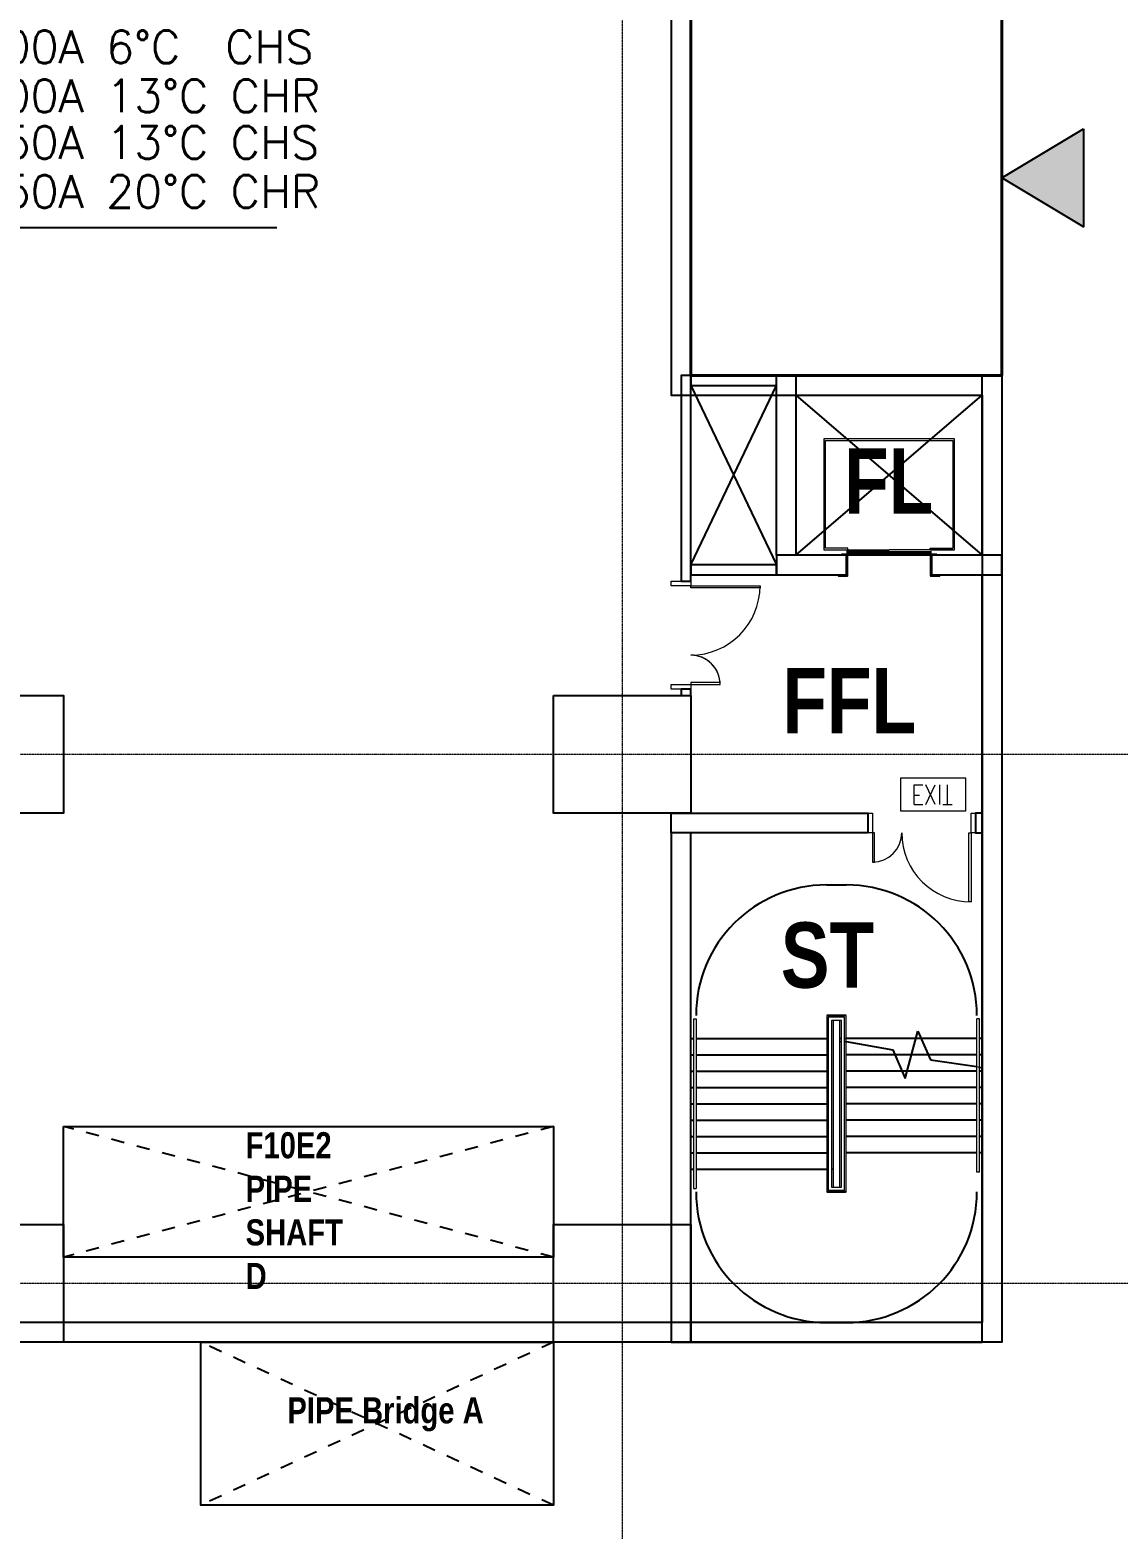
# Model space of a CAD drawing. Header units: millimetres. Extents: x -635893 to 717484, y -2208734 to -1504611.
# Drawn here: x 372575 to 389227, y -1642918 to -1619966 of the extents above; entities that cross this region are included whole.
import ezdxf
from ezdxf.enums import TextEntityAlignment as Align

# ---------------------------------------------------------------- set-up
doc = ezdxf.new("R2010")
doc.units = ezdxf.units.MM
doc.linetypes.add('Hidden 2', pattern=[400, 200, -200])
doc.linetypes.add('IDA - Grid Line', pattern=[3500, 2000, -500, 500, -500])
for name, color, linetype in [('000_CTCI_CSA', 7, 'Continuous'), ('A-RC WALL', 7, 'Continuous'), ('XFM1P40$0$$0$M-PIPE-TEXT-ARROR', 250, 'Continuous'), ('XFM1P40$0$M-PIPE-TEXT', 250, 'Continuous')]:
    doc.layers.add(name, color=color, linetype=linetype)
for name, color, linetype, lineweight, true_color in [('A-_--------_-D0-2', 4, 'Continuous', 18, 0x00ffff), ('A-_DOOR----_E-1', 4, 'Continuous', 9, 0x00ffff), ('A-_RALG----_E1-1', 4, 'Continuous', 9, 0x00ffff), ('A-_RALG----_E3-1', 4, 'Continuous', 9, 0x00ffff)]:
    doc.layers.add(name, color=color, linetype=linetype, lineweight=lineweight, true_color=true_color)
doc.layers.add('A-_ANOTGRID_E', color=7, linetype='Continuous', lineweight=9)
doc.layers.add('A-_DOOR----_E', color=7, linetype='Continuous', lineweight=9)
doc.styles.add('Site Area', font='arial.ttf', dxfattribs={"width": 0.8})
doc.styles.add('XFM1P40$0$$0$aa-txt', font='isocp.shx', dxfattribs={"bigfont": 'chineset.shx'})
doc.styles.add('XFM1P40$0$aa-txt', font='simplex.shx', dxfattribs={"width": 0.8, "height": 25, "bigfont": 'chineset.shx'})
doc.dimstyles.new('XFM1P40$0$$0$adim-200', dxfattribs={"dimscale": 200, "dimtxt": 0.3, "dimasz": 2.5, "dimexe": 0.1, "dimexo": 0.5, "dimgap": 0.15, "dimtad": 0, "dimdec": 4, "dimzin": 3, "dimdsep": 46, "dimtxsty": 'XFM1P40$0$$0$aa-txt', "dimcen": 2.5, "dimclrd": 256, "dimclre": 256, "dimclrt": 256, "dimadec": 0, "dimazin": 0, "dimtfac": 1, "dimtdec": 4, "dimtmove": 0, "dimatfit": 3, "dimfxl": 1, "dimtolj": 1, "dimtzin": 0, "dimarcsym": 0})

# ---------------------------------------------------------------- blocks, each defined once
blk = doc.blocks.new('IDA - F - DoubleUnbalanced - Swing - 1650L X 2200H - DOOR TYPE - FIRE RATING-8452598-PROBE 10B - LEVEL 6 LAYOUT PLAN')
at = {"layer": 'A-_DOOR----_E', "color": 252}
for p, q in [((-520, 150), (-450, 150)), ((-520, -150), (-520, 150)), ((-450, 150), (-450, -150)), ((1060, 150), (1130, 150)), ((1060, -150), (1060, 150)), ((1130, 150), (1130, -150)), ((-450, -150), (-520, -150)), ((-450, -150), (-450, -600)), ((-418, -150), (-450, -150)), ((-418, -600), (-418, -150)), ((1028, -150), (1060, -150)), ((1028, -1210), (1028, -150)), ((1060, -150), (1060, -1210)), ((1130, -150), (1060, -150)), ((-450, -600), (-418, -600)), ((1060, -1210), (1028, -1210))]:
    blk.add_line(p, q, dxfattribs=at)
for centre, radius, start, end in [((-450, -150), 450, 270, 0), ((-450, -150), 450, 270, 360), ((1060, -150), 1060, 180, 270), ((1060, -150), 1060, 180, 270)]:
    blk.add_arc(centre, radius, start, end, dxfattribs=at)
blk = doc.blocks.new('IDA - Exit Sign V2 - IDA - Exit Sign - One Side-9543781-2ND STOREY')
at = {"layer": 'A-_--------_-D0-2', "color": 252}
for p, q in [((-500, -650), (-500, -150)), ((-500, -150), (500, -150)), ((500, -150), (500, -650)), ((-290, -250), (-160, -250)), ((-290, -250), (-290, -550)), ((-290, -393), (-210, -393)), ((30, -250), (-110, -550)), ((-110, -250), (30, -550)), ((100, -250), (100, -550)), ((150, -250), (290, -250)), ((220, -250), (220, -550)), ((500, -650), (-500, -650)), ((-290, -550), (-160, -550))]:
    blk.add_line(p, q, dxfattribs=at)
blk = doc.blocks.new('IDA - Elevator Door - 1300L X 2200H - 2hr-13934193-FAB - LEVEL 4 LAYOUT PLAN')
at = {"layer": 'A-_DOOR----_E', "color": 252}
for p, q in [((-1000, 1930), (-1000, 230)), ((1000, 1930), (-1000, 1930)), ((-975, 1905), (975, 1905)), ((-975, 255), (-975, 1905)), ((975, 1905), (975, 255)), ((1000, 230), (1000, 1930)), ((-1000, 230), (-630, 230)), ((-630, 255), (-975, 255)), ((-650, 230), (0, 230)), ((-630, 230), (-630, 255)), ((650, 230), (0, 230)), ((630, 255), (975, 255)), ((630, 230), (630, 255)), ((975, 230), (630, 230)), ((630, 230), (1000, 230)), ((730, 165), (-730, 165)), ((-730, 165), (-730, 155)), ((-630, 155), (-730, 155)), ((-730, 155), (-730, 150)), ((0, 205), (-650, 205)), ((-650, 190), (-2, 190)), ((-2, 165), (-650, 165)), ((-630, -165), (-630, 155)), ((-630, 150), (630, 150)), ((0, 205), (650, 205)), ((2, 190), (650, 190)), ((650, 165), (2, 165)), ((730, 155), (630, 155)), ((630, 155), (630, -165)), ((730, 155), (730, 165)), ((730, 150), (730, 155)), ((-780, -150), (-780, -165)), ((-780, -165), (-780, -150)), ((-775, -170), (-635, -170)), ((635, -170), (775, -170)), ((780, -165), (780, -150)), ((780, -150), (780, -165))]:
    blk.add_line(p, q, dxfattribs=at)
for centre, start, end in [((-775, -165), 180, 270), ((-775, -165), 180, 255), ((-635, -165), 270, 360), ((635, -165), 180, 270), ((775, -165), 270, 360), ((775, -165), 285, 0)]:
    blk.add_arc(centre, 5, start, end, dxfattribs=at)
blk = doc.blocks.new('PIPE SHAFT')
at = {"color": 252, "linetype": 'Hidden 2'}
for p, q in [((140299, -1747012, 0), (132799, -1745012, 0)), ((140299, -1745012, 0), (132799, -1747012, 0)), ((140300, -1750812, 0), (134900, -1748313, 0)), ((140300, -1748313, 0), (134900, -1750812, 0))]:
    blk.add_line(p, q, dxfattribs=at)
at = {"color": 252, "elevation": 0}
for points in [[(132799, -1745012), (140299, -1745012), (140299, -1747012), (132799, -1747012)], [(134900, -1748313), (140300, -1748313), (140300, -1750812), (134900, -1750812)]]:
    blk.add_lwpolyline(points, close=True, dxfattribs=at)
at = {"color": 252, "char_height": 400, "attachment_point": 1, "style": 'Site Area'}
for s, insert in [('{\\fArial|b1|i0|c0|p34;F10E2\\PPIPE\\PSHAFT \\PD}', (135587, -1745099, 0)), ('{\\fArial|b1|i0|c0|p34;PIPE Bridge A}', (136226, -1749158, 0))]:
    blk.add_mtext_dynamic_manual_height_columns(s, width=3359.3, gutter_width=24255, heights=[0], dxfattribs=dict(at, insert=insert))

msp = doc.modelspace()

# ---------------------------------------------------------------- hatches: boundary and pattern name
at = {"layer": 'A-RC WALL'}
h = msp.add_hatch(color=252, dxfattribs=at)
h.dxf.hatch_style = 1
h.paths.add_polyline_path([(388698.402, -1621482.107), (388698.402, -1622982.107), (387448.227, -1622232.107)])

# ---------------------------------------------------------------- linework, layer by layer
at = {"color": 252}
for p, q in [((382688.612, -1625407.216, 0), (383998.149, -1628157.4, 0)), ((382688.612, -1628157.4, 0), (383998.14, -1625407.216, 0)), ((384298.149, -1628007.404, 0), (387148.231, -1625557.592, 0)), ((384298.15, -1625557.591, 0), (387148.24, -1628007.405, 0)), ((384768.232, -1633057.013, 0), (385068.232, -1633057.013, 0)), ((385068.232, -1635057.013, 0), (384768.232, -1635057.013, 0)), ((385971.174, -1636019.235, 0), (386165.289, -1635294.791, 0)), ((386165.289, -1635294.791, 0), (386358.009, -1635734.659, 0)), ((382688.232, -1635407.013, 0), (382728.232, -1635407.013, 0)), ((382768.232, -1635407.013, 0), (384768.232, -1635407.013, 0)), ((387068.232, -1635407.013, 0), (385068.232, -1635407.013, 0)), ((385068.232, -1635456.051, 0), (385778.454, -1635579.367, 0)), ((386214.457, -1635407.013, 0), (386135.219, -1635407.013, 0)), ((387148.231, -1635407.013, 0), (387108.232, -1635407.013, 0)), ((382688.232, -1635657.013, 0), (382728.232, -1635657.013, 0)), ((382768.232, -1635657.013, 0), (384768.232, -1635657.013, 0)), ((387068.232, -1635657.013, 0), (385068.232, -1635657.013, 0)), ((385778.454, -1635579.367, 0), (385971.174, -1636019.235, 0)), ((386323.99, -1635657.013, 0), (386068.232, -1635657.013, 0)), ((386358.009, -1635734.659, 0), (387068.232, -1635836.539, 0)), ((387148.231, -1635657.013, 0), (387108.232, -1635657.013, 0)), ((382688.232, -1635907.013, 0), (382728.232, -1635907.013, 0)), ((382768.232, -1635907.013, 0), (384768.232, -1635907.013, 0)), ((387068.232, -1635907.013, 0), (385068.232, -1635907.013, 0)), ((386001.244, -1635907.013, 0), (385922.006, -1635907.013, 0)), ((387108.232, -1635847.257, 0), (387148.231, -1635857.975, 0)), ((387148.231, -1635907.013, 0), (387108.232, -1635907.013, 0)), ((382688.232, -1636157.013, 0), (382728.232, -1636157.013, 0)), ((382768.232, -1636157.013, 0), (384768.232, -1636157.013, 0)), ((387068.232, -1636157.013, 0), (385068.232, -1636157.013, 0)), ((387148.231, -1636157.013, 0), (387108.232, -1636157.013, 0)), ((382688.232, -1636407.013, 0), (382728.232, -1636407.013, 0)), ((382768.232, -1636407.013, 0), (384768.232, -1636407.013, 0)), ((387068.232, -1636407.013, 0), (385068.232, -1636407.013, 0)), ((387148.231, -1636407.013, 0), (387108.232, -1636407.013, 0)), ((382688.232, -1636657.013, 0), (382728.232, -1636657.013, 0)), ((382768.232, -1636657.013, 0), (384768.232, -1636657.013, 0)), ((387068.232, -1636657.013, 0), (385068.232, -1636657.013, 0)), ((387148.231, -1636657.013, 0), (387108.232, -1636657.013, 0)), ((382688.232, -1636907.013, 0), (382728.232, -1636907.013, 0)), ((382768.232, -1636907.013, 0), (384768.232, -1636907.013, 0)), ((387068.232, -1636907.013, 0), (385068.232, -1636907.013, 0)), ((387148.231, -1636907.013, 0), (387108.232, -1636907.013, 0)), ((382688.232, -1637157.013, 0), (382728.232, -1637157.013, 0)), ((382768.232, -1637157.013, 0), (384768.232, -1637157.013, 0)), ((387068.232, -1637157.013, 0), (385068.232, -1637157.013, 0)), ((387148.231, -1637157.013, 0), (387108.232, -1637157.013, 0)), ((382688.232, -1637407.013, 0), (382728.232, -1637407.013, 0)), ((382768.232, -1637407.013, 0), (384768.232, -1637407.013, 0)), ((384768.232, -1637757.013, 0), (385068.232, -1637757.013, 0)), ((385068.232, -1637757.013, 0), (384768.232, -1637757.013, 0)), ((384768.232, -1639757.013, 0), (385068.232, -1639757.013, 0))]:
    msp.add_line(p, q, dxfattribs=at)
at = {"color": 252, "lineweight": 40, "elevation": 0}
msp.add_lwpolyline([(387448.227, -1619207.014), (382688.233, -1619207.014), (382688.233, -1625257.2), (387448.227, -1625257.2)], close=True, dxfattribs=at)
at = {"color": 252, "elevation": 0}
msp.add_lwpolyline([(388698.402, -1621482.107), (388698.402, -1622982.107), (387448.227, -1622232.107), (388698.402, -1621482.107)], dxfattribs=at)
for points in [[(382538.607, -1628407.405), (382688.612, -1628407.405), (382688.612, -1625257.212), (382538.607, -1625257.212)], [(382688.231, -1625257.212), (382688.231, -1625407.216), (383998.14, -1625407.216), (383998.14, -1625257.212)], [(383998.14, -1625257.216), (384298.14, -1625257.216), (384298.144, -1628007.218), (383998.144, -1628007.218)], [(387148.236, -1625257.592), (384298.15, -1625257.591), (384298.15, -1625557.591), (387148.236, -1625557.592)], [(387148.231, -1625257.404), (387448.231, -1625257.404), (387448.235, -1628007.405), (387148.235, -1628007.405)], [(382688.231, -1628157.4), (382688.231, -1628307.404), (383998.149, -1628307.404), (383998.149, -1628157.4)], [(385073.19, -1628007.405), (383998.149, -1628007.404), (383998.149, -1628307.404), (385073.19, -1628307.405)], [(387448.232, -1628007.405), (386373.19, -1628007.405), (386373.19, -1628307.405), (387448.231, -1628307.405)], [(387448.232, -1628307.405), (387448.231, -1640057.013), (387148.231, -1640057.013), (387148.232, -1628307.405)], [(382538.607, -1630157.405), (382688.612, -1630157.405), (382688.612, -1630057.405), (382538.607, -1630057.405)], [(370988.233, -1630157.014), (373088.233, -1630157.014), (373088.233, -1631957.014), (370988.233, -1631957.014)], [(380588.233, -1630157.014), (382688.233, -1630157.014), (382688.233, -1631957.014), (380588.233, -1631957.014)], [(382388.232, -1632257.405), (382388.232, -1631957.405), (385398.232, -1631957.403), (385398.232, -1632257.403)], [(387148.231, -1631957.403), (387048.231, -1631957.403), (387048.231, -1632257.403), (387148.231, -1632257.403)], [(382388.233, -1632257.405), (382388.232, -1640057.013), (382688.232, -1640057.013), (382688.233, -1632257.405)], [(370988.233, -1638257.014), (373088.233, -1638257.014), (373088.233, -1640057.014), (370988.233, -1640057.014)], [(380588.233, -1638257.014), (382688.233, -1638257.014), (382688.233, -1640057.014), (380588.233, -1640057.014)], [(387148.231, -1640057.015), (387148.231, -1639757.015), (382688.232, -1639757.013), (382688.232, -1640057.013)]]:
    msp.add_lwpolyline(points, close=True, dxfattribs=at)
at = {"color": 252}
for centre, start, end in [((384768.232, -1635057.013, 0), 90, 180), ((385068.232, -1635057.013, 0), 0, 90), ((384768.232, -1637757.013, 0), 180, 270), ((385068.232, -1637757.013, 0), 270, 0)]:
    msp.add_arc(centre, 2000, start, end, dxfattribs=at)
at = {"layer": '000_CTCI_CSA', "color": 252, "elevation": 0}
for points in [[(295738.439, -1589068.253), (293588.368, -1589067.802), (293588.233, -1546157.405), (363487.786, -1546157.798), (363487.786, -1561947.72), (370688.235, -1561947.722), (370688.232, -1570157.798), (373088.233, -1570157.798), (373088.233, -1606157.798), (382688.235, -1606157.798), (382688.233, -1625257.592), (387448.233, -1625257.591), (387448.231, -1640057.013), (313387.786, -1640057.014), (313388.233, -1606157.014)], [(295738.439, -1588767.797), (293888.367, -1588767.802), (293888.234, -1546457.407), (363187.786, -1546457.796), (363187.786, -1562247.72), (370388.234, -1562247.722), (370388.232, -1570457.798), (372788.233, -1570457.798), (372788.233, -1606457.798), (382388.235, -1606457.798), (382388.233, -1625557.592), (387148.233, -1625557.591), (387148.232, -1639757.013), (313687.786, -1639757.014), (313687.788, -1606157.014)]]:
    msp.add_lwpolyline(points, dxfattribs=at)
at = {"layer": 'A-_ANOTGRID_E', "color": 252, "linetype": 'IDA - Grid Line', "ltscale": 0.005}
for p, q in [((381638.233, -1526391.214, 0), (381638.233, -1656232.42, 0)), ((403522.966, -1631057.014, 0), (269057.981, -1631057.014, 0)), ((403522.966, -1639157.014, 0), (269057.981, -1639157.014, 0))]:
    msp.add_line(p, q, dxfattribs=at)
at = {"layer": 'A-_RALG----_E1-1', "color": 252}
for p, q in [((382728.232, -1635106.158, 0), (382768.232, -1635106.158, 0)), ((382728.232, -1635106.158, 0), (382728.232, -1635156.158, 0)), ((382768.232, -1635106.158, 0), (382768.232, -1635156.158, 0)), ((387108.232, -1635107.013, 0), (387068.232, -1635107.013, 0)), ((387068.232, -1635407.013, 0), (387068.232, -1635107.013, 0)), ((387108.232, -1635407.013, 0), (387108.232, -1635107.013, 0)), ((382728.232, -1635156.158, 0), (382728.232, -1637406.158, 0)), ((382768.232, -1635156.158, 0), (382768.232, -1637406.158, 0)), ((387068.232, -1635836.539, 0), (387068.232, -1635407.013, 0)), ((387108.232, -1635847.257, 0), (387108.232, -1635407.013, 0)), ((387068.232, -1635836.539, 0), (387108.232, -1635847.257, 0)), ((387068.232, -1637407.013, 0), (387068.232, -1635836.539, 0)), ((387108.232, -1637407.013, 0), (387108.232, -1635847.257, 0)), ((382728.232, -1637406.158, 0), (382728.232, -1637706.158, 0)), ((382768.232, -1637406.158, 0), (382768.232, -1637706.158, 0)), ((387068.232, -1637457.013, 0), (387068.232, -1637407.013, 0)), ((387108.232, -1637457.013, 0), (387108.232, -1637407.013, 0)), ((387108.232, -1637457.013, 0), (387068.232, -1637457.013, 0)), ((382728.232, -1637706.158, 0), (382768.232, -1637706.158, 0))]:
    msp.add_line(p, q, dxfattribs=at)
at = {"layer": 'A-_RALG----_E3-1', "color": 252}
for p, q in [((384768.232, -1635057.013, 0), (384768.232, -1635157.013, 0)), ((385068.232, -1635057.013, 0), (384768.232, -1635057.013, 0)), ((384793.232, -1635082.013, 0), (384793.232, -1635157.013, 0)), ((385043.232, -1635082.013, 0), (384793.232, -1635082.013, 0)), ((385043.232, -1635407.013, 0), (385043.232, -1635082.013, 0)), ((385068.232, -1635407.013, 0), (385068.232, -1635057.013, 0)), ((384768.232, -1635157.013, 0), (384768.232, -1635407.013, 0)), ((384793.232, -1635157.013, 0), (384793.232, -1635407.013, 0)), ((384843.232, -1635132.013, 0), (384843.232, -1635157.013, 0)), ((384993.232, -1635132.013, 0), (384843.232, -1635132.013, 0)), ((384843.232, -1635157.013, 0), (384843.232, -1635407.013, 0)), ((384868.232, -1635132.013, 0), (384868.232, -1635157.013, 0)), ((384868.232, -1635157.013, 0), (384868.232, -1635407.013, 0)), ((384968.232, -1635407.013, 0), (384968.232, -1635132.013, 0)), ((384993.232, -1635407.013, 0), (384993.232, -1635132.013, 0)), ((384768.232, -1635407.013, 0), (384768.232, -1637407.013, 0)), ((384793.232, -1635407.013, 0), (384793.232, -1637407.013, 0)), ((384843.232, -1635407.013, 0), (384843.232, -1637407.013, 0)), ((384868.232, -1635407.013, 0), (384868.232, -1637407.013, 0)), ((384993.232, -1635407.013, 0), (384968.232, -1635407.013, 0)), ((384968.232, -1635456.051, 0), (384968.232, -1635407.013, 0)), ((384968.232, -1635407.013, 0), (384993.232, -1635407.013, 0)), ((384968.232, -1635456.051, 0), (384993.232, -1635456.051, 0)), ((384968.232, -1637407.013, 0), (384968.232, -1635456.051, 0)), ((384968.232, -1635456.051, 0), (384993.232, -1635456.051, 0)), ((384968.232, -1637407.013, 0), (384968.232, -1635456.051, 0)), ((384998.232, -1635407.013, 0), (384993.232, -1635407.013, 0)), ((384993.232, -1635456.051, 0), (384993.232, -1635407.013, 0)), ((384993.232, -1635407.013, 0), (384998.232, -1635407.013, 0)), ((384993.232, -1635456.051, 0), (384998.232, -1635456.051, 0)), ((384993.232, -1635456.051, 0), (384998.232, -1635456.051, 0)), ((384993.232, -1635456.051, 0), (384998.232, -1635456.051, 0)), ((384993.232, -1637407.013, 0), (384993.232, -1635456.051, 0)), ((384993.232, -1635456.051, 0), (384998.232, -1635456.051, 0)), ((384993.232, -1635456.051, 0), (384998.232, -1635456.051, 0)), ((384993.232, -1635456.051, 0), (384998.232, -1635456.051, 0)), ((384993.232, -1637407.013, 0), (384993.232, -1635456.051, 0)), ((385043.232, -1635407.013, 0), (385038.232, -1635407.013, 0)), ((385038.232, -1635407.013, 0), (385043.232, -1635407.013, 0)), ((385038.232, -1635456.051, 0), (385043.232, -1635456.051, 0)), ((385038.232, -1635456.051, 0), (385043.232, -1635456.051, 0)), ((385038.232, -1635456.051, 0), (385043.232, -1635456.051, 0)), ((385038.232, -1635456.051, 0), (385043.232, -1635456.051, 0)), ((385038.232, -1635456.051, 0), (385043.232, -1635456.051, 0)), ((385038.232, -1635456.051, 0), (385043.232, -1635456.051, 0)), ((385068.232, -1635407.013, 0), (385043.232, -1635407.013, 0)), ((385043.232, -1635456.051, 0), (385043.232, -1635407.013, 0)), ((385043.232, -1635407.013, 0), (385068.232, -1635407.013, 0)), ((385043.232, -1635456.051, 0), (385068.232, -1635456.051, 0)), ((385043.232, -1637407.013, 0), (385043.232, -1635456.051, 0)), ((385043.232, -1635456.051, 0), (385068.232, -1635456.051, 0)), ((385043.232, -1637407.013, 0), (385043.232, -1635456.051, 0)), ((385068.232, -1635456.051, 0), (385068.232, -1635407.013, 0)), ((385068.232, -1637407.013, 0), (385068.232, -1635456.051, 0)), ((385068.232, -1637407.013, 0), (385068.232, -1635456.051, 0)), ((384768.232, -1637407.013, 0), (384793.232, -1637407.013, 0)), ((384768.232, -1637407.013, 0), (384768.232, -1637757.013, 0)), ((384793.232, -1637407.013, 0), (384768.232, -1637407.013, 0)), ((384768.232, -1637407.013, 0), (384768.232, -1637757.013, 0)), ((384793.232, -1637407.013, 0), (384768.232, -1637407.013, 0)), ((384793.232, -1637407.013, 0), (384798.232, -1637407.013, 0)), ((384793.232, -1637407.013, 0), (384793.232, -1637732.013, 0)), ((384798.232, -1637407.013, 0), (384793.232, -1637407.013, 0)), ((384793.232, -1637407.013, 0), (384793.232, -1637732.013, 0)), ((384798.232, -1637407.013, 0), (384793.232, -1637407.013, 0)), ((384838.232, -1637407.013, 0), (384843.232, -1637407.013, 0)), ((384843.232, -1637407.013, 0), (384838.232, -1637407.013, 0)), ((384843.232, -1637407.013, 0), (384838.232, -1637407.013, 0)), ((384843.232, -1637407.013, 0), (384868.232, -1637407.013, 0)), ((384868.232, -1637407.013, 0), (384843.232, -1637407.013, 0)), ((384843.232, -1637407.013, 0), (384843.232, -1637682.013, 0)), ((384868.232, -1637407.013, 0), (384843.232, -1637407.013, 0)), ((384843.232, -1637407.013, 0), (384843.232, -1637682.013, 0)), ((384868.232, -1637407.013, 0), (384868.232, -1637682.013, 0)), ((384868.232, -1637407.013, 0), (384868.232, -1637682.013, 0)), ((384968.232, -1637682.013, 0), (384968.232, -1637407.013, 0)), ((384968.232, -1637682.013, 0), (384968.232, -1637407.013, 0)), ((384993.232, -1637682.013, 0), (384993.232, -1637407.013, 0)), ((384993.232, -1637682.013, 0), (384993.232, -1637407.013, 0)), ((385043.232, -1637732.013, 0), (385043.232, -1637407.013, 0)), ((385043.232, -1637732.013, 0), (385043.232, -1637407.013, 0)), ((385068.232, -1637757.013, 0), (385068.232, -1637407.013, 0)), ((385068.232, -1637757.013, 0), (385068.232, -1637407.013, 0)), ((384768.232, -1637757.013, 0), (385068.232, -1637757.013, 0)), ((384768.232, -1637757.013, 0), (385068.232, -1637757.013, 0)), ((384793.232, -1637732.013, 0), (385043.232, -1637732.013, 0)), ((384793.232, -1637732.013, 0), (385043.232, -1637732.013, 0)), ((384843.232, -1637682.013, 0), (384993.232, -1637682.013, 0)), ((384843.232, -1637682.013, 0), (384993.232, -1637682.013, 0))]:
    msp.add_line(p, q, dxfattribs=at)

# ---------------------------------------------------------------- block references
at = {"color": 252, "lineweight": 40}
msp.add_blockref('PIPE SHAFT', (240288.03, 108256.658, 0), dxfattribs=at)
at = {"color": 252, "xscale": -1, "rotation": 180}
msp.add_blockref('IDA - Exit Sign V2 - IDA - Exit Sign - One Side-9543781-2ND STOREY', (386398.149, -1632074.289, 0), dxfattribs=at)
at = {"layer": 'A-_DOOR----_E', "color": 252}
for p, rotation in [((382538.232, -1629537.405, 0), 90.0000413251993), ((385918.232, -1632107.404, 0), 4.132519929733067e-05)]:
    msp.add_blockref('IDA - F - DoubleUnbalanced - Swing - 1650L X 2200H - DOOR TYPE - FIRE RATING-8452598-PROBE 10B - LEVEL 6 LAYOUT PLAN', p, dxfattribs=dict(at, rotation=rotation))
at = {"layer": 'A-_DOOR----_E-1', "color": 252}
msp.add_blockref('IDA - Elevator Door - 1300L X 2200H - 2hr-13934193-FAB - LEVEL 4 LAYOUT PLAN', (385723.193, -1628157.591, 0), dxfattribs=at)

# ---------------------------------------------------------------- texts
at = {"color": 252, "char_height": 1000, "attachment_point": 1, "style": 'Site Area'}
for s, width, insert in [('{\\fArial|b1|i0|c0|p34;FL}', 1487.58336, (385034.571, -1626371.765, 0)), ('{\\fArial|b1|i0|c0|p34;FFL}', 3027.31179, (384089.118, -1629733.234, 0)), ('{\\fArial|b1|i0|c0|p34;ST}', 3027.31179, (384065.496, -1633630.64, 0))]:
    msp.add_mtext_dynamic_manual_height_columns(s, width=width, gutter_width=24254.764, heights=[0], dxfattribs=dict(at, insert=insert))
at = {"layer": 'XFM1P40$0$M-PIPE-TEXT', "color": 7, "style": 'XFM1P40$0$aa-txt'}
for s, p in [('100A 6%%DC  CHS', (371726.638, -1620225.595, 0)), ('100A 13%%DC CHR', (371726.638, -1620975.547, 0)), ('150A 13%%DC CHS', (371726.638, -1621688.761, 0)), ('150A 20%%DC CHR', (371726.638, -1622438.713, 0))]:
    msp.add_text(s, height=500, dxfattribs=at).set_placement(p, align=Align.MIDDLE_LEFT)

# ---------------------------------------------------------------- leaders
at = {"layer": 'XFM1P40$0$$0$M-PIPE-TEXT-ARROR', "color": 7}
msp.add_leader([(369672.213, -1629402.376, 0), (371432.903, -1622989.093, 0), (376353.849, -1622989.093, 0)], dimstyle='XFM1P40$0$$0$adim-200', override={"dimclrd": 7}, dxfattribs=at)

doc.saveas('drawing.dxf')
